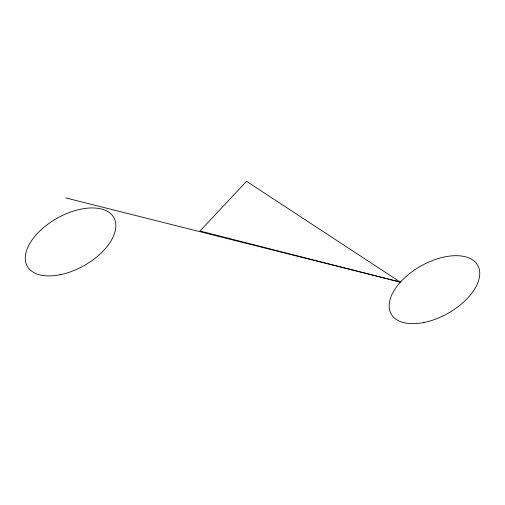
<?xml version="1.0" encoding="UTF-8"?>
<svg xmlns="http://www.w3.org/2000/svg" width="505" height="505" viewBox="0 0 505 505"><rect width="100%" height="100%" fill="white"/><g stroke="black" fill="none" stroke-linecap="round" stroke-linejoin="round"><path stroke-width="0.76" d="M65.675 197.897L400.301 282.099L246.541 181.327L199.974 231.019L400.301 282.099M60.063 274.758A49.654 27.264 -29.3 0 0 113.985 217.857A49.654 27.264 -29.3 0 0 37.635 233.203A49.654 27.264 -29.3 0 0 60.063 274.758M423.941 322.499A49.654 27.264 -29.3 0 0 477.863 265.598A49.654 27.264 -29.3 0 0 401.513 280.944A49.654 27.264 -29.3 0 0 423.941 322.499"/></g></svg>
